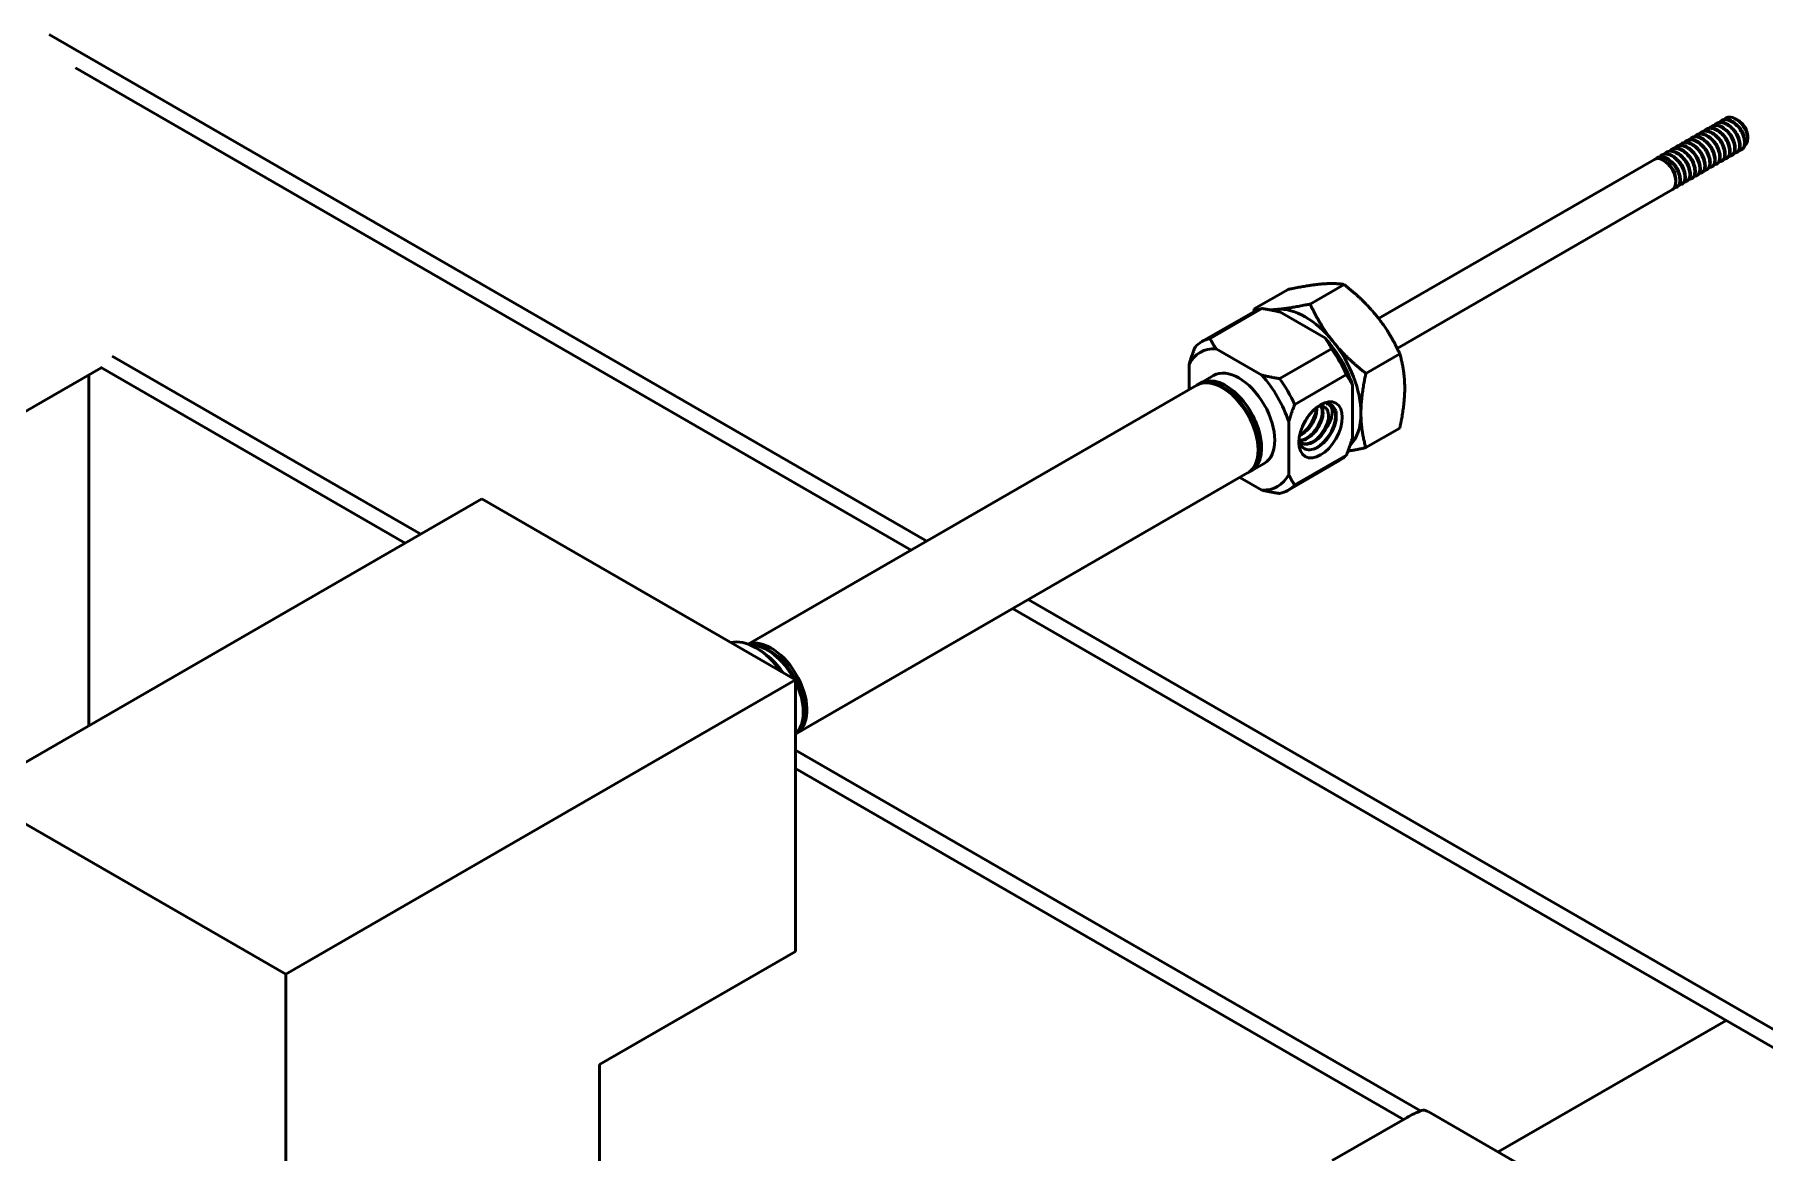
# Model space of a CAD drawing. Header units: millimetres. Extents: x 0 to 420, y 0 to 297.
# Drawn here: x 287.37 to 309.65, y 95.39 to 109.8 of the extents above; entities that cross this region are included whole.
import ezdxf

# ---------------------------------------------------------------- set-up
doc = ezdxf.new("R2010")
doc.units = ezdxf.units.MM
doc.header["$LTSCALE"] = 0.75
doc.layers.add('Visible', color=7, linetype='Continuous', lineweight=50)

msp = doc.modelspace()

# ---------------------------------------------------------------- linework, layer by layer
at = {"layer": 'Visible', "extrusion": (0, 0.816497, 0.57735)}
for p, q in [((287.562, 109.798), (298.864, 103.272)), ((298.662, 103.156), (287.9, 109.369)), ((309.162, 108.725), (309.162, 108.726)), ((308.777, 108.503), (308.785, 108.508)), ((308.841, 108.54), (308.849, 108.545)), ((308.905, 108.577), (308.913, 108.582)), ((308.969, 108.614), (308.978, 108.619)), ((309.034, 108.651), (309.042, 108.656)), ((309.098, 108.688), (309.106, 108.693)), ((309.313, 108.692), (309.28, 108.711)), ((309.324, 108.687), (309.317, 108.69)), ((308.392, 108.281), (308.4, 108.286)), ((308.456, 108.318), (308.464, 108.323)), ((308.52, 108.355), (308.528, 108.36)), ((308.585, 108.392), (308.593, 108.397)), ((308.649, 108.429), (308.657, 108.434)), ((308.713, 108.466), (308.721, 108.471)), ((309.292, 108.277), (309.301, 108.282)), ((309.357, 108.314), (309.365, 108.319)), ((309.436, 108.492), (309.436, 108.454)), ((304.683, 106.139), (308.235, 108.19)), ((308.264, 108.207), (308.272, 108.212)), ((308.328, 108.244), (308.336, 108.249)), ((308.372, 108.166), (308.349, 108.179)), ((308.908, 108.055), (308.916, 108.06)), ((308.972, 108.092), (308.98, 108.097)), ((309.036, 108.129), (309.044, 108.134)), ((309.1, 108.166), (309.108, 108.171)), ((309.164, 108.203), (309.172, 108.208)), ((309.228, 108.24), (309.236, 108.245)), ((308.509, 107.94), (308.509, 107.901)), ((308.523, 107.833), (308.531, 107.837)), ((308.587, 107.87), (308.595, 107.874)), ((308.651, 107.907), (308.659, 107.911)), ((308.715, 107.944), (308.723, 107.948)), ((308.779, 107.981), (308.787, 107.985)), ((308.843, 108.018), (308.851, 108.022)), ((304.922, 105.754), (308.467, 107.8)), ((303.082, 106.262), (303.518, 106.514)), ((303.801, 106.326), (304.237, 106.578)), ((302.512, 105.883), (303.179, 106.268)), ((303.074, 106.227), (302.407, 105.842)), ((303.41, 106.223), (303.998, 105.884)), ((288.373, 105.656), (292.348, 103.362)), ((303.177, 105.41), (302.589, 105.749)), ((304.076, 105.75), (303.409, 105.365)), ((304.519, 105.432), (304.955, 105.684)), ((285.555, 103.96), (288.231, 105.505)), ((288.072, 100.893), (288.072, 105.413)), ((292.146, 103.245), (288.221, 105.511)), ((302.242, 105.548), (302.242, 105.223)), ((302.557, 105.404), (302.387, 105.307)), ((303.602, 105.03), (304.269, 105.416)), ((302.341, 105.28), (296.563, 101.944)), ((302.506, 105.308), (302.478, 105.31)), ((304.346, 105.282), (304.346, 104.603)), ((303.525, 104.129), (303.525, 104.808)), ((304.519, 104.475), (304.955, 104.726)), ((303.21, 104.273), (303.041, 104.175)), ((303.101, 104.277), (303.089, 104.252)), ((304.181, 104.31), (303.514, 103.925)), ((304.269, 104.38), (303.602, 103.995)), ((302.994, 104.149), (297.184, 100.794)), ((302.895, 104.091), (303.177, 103.928)), ((286.567, 100.024), (293.133, 103.815)), ((293.133, 103.815), (297.173, 101.482)), ((300.171, 102.518), (309.866, 96.921)), ((309.866, 96.687), (299.969, 102.402)), ((296.7, 101.875), (296.663, 101.896)), ((296.835, 101.853), (296.811, 101.866)), ((290.607, 97.691), (297.173, 101.482)), ((297.173, 101.482), (297.173, 97.983)), ((297.273, 101.093), (297.273, 101.066)), ((297.173, 100.576), (305.222, 95.929)), ((305.005, 95.82), (297.173, 100.342)), ((286.567, 100.024), (290.607, 97.691)), ((294.648, 96.525), (297.173, 97.983)), ((290.607, 77.279), (290.607, 97.691)), ((309.158, 97.096), (306.221, 95.401)), ((294.648, 79.611), (294.648, 96.525)), ((305.049, 95.845), (304.086, 95.29)), ((308.636, 94.007), (305.319, 95.922))]:
    msp.add_line(p, q, dxfattribs=at)
at = {"layer": 'Visible'}
for centre in [(308.934, 108.31), (308.998, 108.347), (309.062, 108.384), (309.126, 108.421), (308.549, 108.088), (308.613, 108.125), (308.677, 108.162), (308.742, 108.199), (308.806, 108.236), (308.87, 108.273), (308.293, 107.94), (308.357, 107.977), (308.421, 108.014), (308.485, 108.051)]:
    msp.add_arc(centre, 0.271, 13.5575, 47.0583, dxfattribs=at)
at = {"layer": 'Visible', "extrusion": (2e-16, 0, -1)}
msp.add_arc((-303.343, 105.076), 0.473, 205.9261, 216.5703, dxfattribs=at)
at = {"layer": 'Visible', "extrusion": (0, 0, -1)}
msp.add_arc((-303.316, 105.091), 0.581, 198.1294, 222.3996, dxfattribs=at)
at = {"layer": 'Visible', "extrusion": (3e-16, -2e-16, -1)}
msp.add_arc((-303.394, 105.046), 0.584, 198.1783, 222.3456, dxfattribs=at)
at = {"layer": 'Visible', "extrusion": (1e-16, 0, -1)}
msp.add_arc((-303.473, 105), 0.585, 198.2164, 222.3109, dxfattribs=at)
at = {"layer": 'Visible', "extrusion": (2e-16, 2e-16, -1)}
msp.add_ellipse((309.317, 108.553), major_axis=(-0.084, 0.145), ratio=0.57735, start_param=0.771128, end_param=0.948344, dxfattribs=at)
at = {"layer": 'Visible', "extrusion": (4e-16, 3e-16, -1)}
msp.add_ellipse((309.324, 108.557), major_axis=(-0.079, 0.137), ratio=0.57735, start_param=0.785398, end_param=2.356194, dxfattribs=at)
at = {"layer": 'Visible', "extrusion": (2e-16, -1e-16, -1)}
msp.add_ellipse((308.349, 107.994), major_axis=(-0.113, 0.196), ratio=0.57735, start_param=0, end_param=2.660887, dxfattribs=at)
at = {"layer": 'Visible'}
for centre, major_axis, start_param, end_param in [((303.627, 105.268), (-0.553, 0.958), -0.17544, 0), ((302.883, 104.839), (-0.499, 0.864), -0.355698, 0.355698), ((303.627, 105.268), (-0.553, 0.958), 4.536949, 4.887829), ((302.668, 104.714), (-0.327, 0.566), 3.141593, 6.283185), ((302.714, 104.741), (-0.327, 0.566), 3.070823, 6.353955), ((302.883, 104.839), (-0.327, 0.566), 3.141593, 6.283185), ((302.883, 104.839), (-0.499, 0.864), 4.35669, 5.068087), ((302.691, 104.728), (-0.318, 0.551), 3.50296, 5.921818), ((303.899, 104.726), (0.172, 0.299), -0.469311, 0.316087), ((303.627, 105.268), (-0.553, 0.958), 3.141593, 3.317033), ((302.883, 104.839), (-0.499, 0.864), 2.785894, 3.497291), ((296.663, 101.247), (-0.397, 0.688), -1.402227, -0.16857), ((296.858, 101.36), (-0.327, 0.566), 3.108423, 6.178461), ((296.811, 101.333), (-0.327, 0.566), 4.662263, 5.978037), ((296.835, 101.346), (-0.318, 0.551), 3.469248, 5.95553), ((296.7, 101.269), (-0.371, 0.643), -1.424307, -0.785398), ((296.835, 101.346), (-0.31, 0.537), 4.63914, 5.497787), ((296.835, 101.346), (-0.31, 0.537), 3.926991, 4.616025), ((296.811, 101.333), (-0.327, 0.566), 3.256099, 4.597883), ((306.977, 92.505), (-1.929, 3.34), -0.093428, 0), ((305.319, 95.773), (-0.091, 0.157), -0.785398, -0.093428)]:
    msp.add_ellipse(centre, major_axis=major_axis, ratio=0.57735, start_param=start_param, end_param=end_param, dxfattribs=at)
at = {"layer": 'Visible', "extrusion": (3e-16, 1e-16, -1)}
for centre, major_axis, start_param, end_param in [((303.737, 105.331), (-0.508, 0.88), 0.261799, 1.308997), ((303.737, 105.331), (-0.508, 0.88), 0.149, 0.261799), ((303.847, 104.756), (0.136, 0.235), 0.621352, 1.40675)]:
    msp.add_ellipse(centre, major_axis=major_axis, ratio=0.57735, start_param=start_param, end_param=end_param, dxfattribs=at)
at = {"layer": 'Visible', "extrusion": (2e-16, 1e-16, -1)}
for centre, major_axis, start_param, end_param in [((302.96, 104.883), (-0.553, 0.958), -0.17544, 0.17544), ((303.737, 105.331), (-0.508, 0.88), 1.308997, 2.356194), ((303.737, 105.331), (-0.508, 0.88), 2.356194, 2.992593), ((302.96, 104.883), (-0.553, 0.958), 2.966152, 3.317033)]:
    msp.add_ellipse(centre, major_axis=major_axis, ratio=0.57735, start_param=start_param, end_param=end_param, dxfattribs=at)
at = {"layer": 'Visible', "extrusion": (4e-16, 2e-16, -1)}
for centre, major_axis, start_param, end_param in [((303.704, 105.313), (-0.499, 0.864), 1.215098, 1.926495), ((302.96, 104.883), (-0.553, 0.958), 1.395356, 1.746237)]:
    msp.add_ellipse(centre, major_axis=major_axis, ratio=0.57735, start_param=start_param, end_param=end_param, dxfattribs=at)
at = {"layer": 'Visible', "extrusion": (3e-16, 3e-16, -1)}
msp.add_ellipse((303.935, 104.705), major_axis=(0.198, 0.343), ratio=0.57735, start_param=1.570796326793679, end_param=7.853981633973265, dxfattribs=at)
at = {"layer": 'Visible'}
for points in [[(309.137, 108.704), (309.144, 108.713), (309.153, 108.721), (309.163, 108.726)], [(309.336, 108.677), (309.328, 108.683), (309.321, 108.688), (309.313, 108.692)]]:
    msp.add_open_spline(points, degree=3, dxfattribs=at)
for points, knots in [([(309.163, 108.726), (309.174, 108.731), (309.186, 108.734), (309.211, 108.735), (309.225, 108.733), (309.257, 108.724), (309.278, 108.714), (309.311, 108.691), (309.321, 108.683), (309.35, 108.655), (309.368, 108.634), (309.39, 108.599), (309.397, 108.587), (309.412, 108.559), (309.423, 108.533), (309.435, 108.479), (309.437, 108.458), (309.433, 108.419), (309.428, 108.403), (309.414, 108.384), (309.409, 108.378), (309.403, 108.374), (309.401, 108.373), (309.4, 108.372)], [0.000001, 0.000001, 0.000001, 0.000001, 0.0409902, 0.0409902, 0.0815977, 0.0815977, 0.1352316, 0.1352316, 0.1588968, 0.1588968, 0.2068636, 0.2068636, 0.2302698, 0.2302698, 0.2625183, 0.2625183, 0.2858578, 0.2858578, 0.310461, 0.310461, 0.3223569, 0.3223569, 0.3244259, 0.3244259, 0.3244259, 0.3244259]), ([(308.752, 108.482), (308.761, 108.493), (308.773, 108.502), (308.803, 108.515), (308.823, 108.518), (308.865, 108.512), (308.886, 108.504), (308.93, 108.479), (308.953, 108.461), (308.993, 108.42), (309.011, 108.396), (309.042, 108.346), (309.053, 108.321), (309.07, 108.268), (309.075, 108.243), (309.076, 108.197), (309.072, 108.177), (309.057, 108.145), (309.046, 108.134), (309.023, 108.123), (309.014, 108.121), (309.004, 108.12)], [8.4257643, 8.4257643, 8.4257643, 8.4257643, 8.4732518, 8.4732518, 8.5357495, 8.5357495, 8.5960823, 8.5960823, 8.6592684, 8.6592684, 8.7210944, 8.7210944, 8.7819004, 8.7819004, 8.8454184, 8.8454184, 8.90653, 8.90653, 8.9689826, 8.9689826, 9.0065512, 9.0065512, 9.0065512, 9.0065512]), ([(309.108, 108.171), (309.109, 108.171), (309.11, 108.172), (309.123, 108.18), (309.133, 108.193), (309.146, 108.228), (309.149, 108.248), (309.145, 108.295), (309.14, 108.321), (309.121, 108.373), (309.108, 108.399), (309.076, 108.448), (309.057, 108.471), (309.016, 108.511), (308.993, 108.527), (308.949, 108.55), (308.928, 108.556), (308.886, 108.559), (308.867, 108.555), (308.85, 108.545), (308.85, 108.545), (308.849, 108.545)], [4.3837024, 4.3837024, 4.3837024, 4.3837024, 4.3872188, 4.3872188, 4.4488293, 4.4488293, 4.5103866, 4.5103866, 4.5737052, 4.5737052, 4.634251, 4.634251, 4.6964983, 4.6964983, 4.7597946, 4.7597946, 4.8205353, 4.8205353, 4.8836392, 4.8836392, 4.8851814, 4.8851814, 4.8851814, 4.8851814]), ([(308.88, 108.556), (308.886, 108.563), (308.892, 108.569), (308.915, 108.584), (308.934, 108.59), (308.974, 108.59), (308.996, 108.585), (309.04, 108.565), (309.062, 108.55), (309.105, 108.513), (309.125, 108.49), (309.158, 108.442), (309.172, 108.417), (309.193, 108.365), (309.199, 108.338), (309.205, 108.29), (309.204, 108.268), (309.193, 108.232), (309.184, 108.218), (309.161, 108.199), (309.147, 108.195), (309.132, 108.194)], [10.4297063, 10.4297063, 10.4297063, 10.4297063, 10.4580764, 10.4580764, 10.5214642, 10.5214642, 10.5824623, 10.5824623, 10.6457128, 10.6457128, 10.7082567, 10.7082567, 10.7686755, 10.7686755, 10.8319591, 10.8319591, 10.8938277, 10.8938277, 10.9547968, 10.9547968, 11.011388, 11.011388, 11.011388, 11.011388]), ([(309.172, 108.208), (309.175, 108.209), (309.177, 108.211), (309.192, 108.222), (309.201, 108.236), (309.212, 108.272), (309.213, 108.294), (309.208, 108.342), (309.201, 108.369), (309.18, 108.421), (309.166, 108.446), (309.133, 108.494), (309.113, 108.517), (309.071, 108.555), (309.048, 108.57), (309.004, 108.59), (308.983, 108.595), (308.944, 108.595), (308.928, 108.59), (308.913, 108.582)], [3.3820469, 3.3820469, 3.3820469, 3.3820469, 3.3940909, 3.3940909, 3.4550341, 3.4550341, 3.5168302, 3.5168302, 3.5800593, 3.5800593, 3.6404248, 3.6404248, 3.7028965, 3.7028965, 3.7661574, 3.7661574, 3.8270885, 3.8270885, 3.8827636, 3.8827636, 3.8827636, 3.8827636]), ([(308.944, 108.593), (308.948, 108.598), (308.952, 108.602), (308.972, 108.618), (308.99, 108.625), (309.03, 108.628), (309.051, 108.625), (309.095, 108.608), (309.117, 108.594), (309.16, 108.559), (309.18, 108.537), (309.216, 108.49), (309.23, 108.465), (309.253, 108.413), (309.261, 108.386), (309.269, 108.337), (309.269, 108.314), (309.26, 108.276), (309.252, 108.261), (309.229, 108.238), (309.215, 108.232), (309.197, 108.231), (309.197, 108.231), (309.196, 108.231)], [11.4321384, 11.4321384, 11.4321384, 11.4321384, 11.4515712, 11.4515712, 11.5153465, 11.5153465, 11.5766983, 11.5766983, 11.6389404, 11.6389404, 11.7019042, 11.7019042, 11.7625614, 11.7625614, 11.825929, 11.825929, 11.8882376, 11.8882376, 11.9489346, 11.9489346, 12.0129721, 12.0129721, 12.0145324, 12.0145324, 12.0145324, 12.0145324]), ([(309.236, 108.245), (309.241, 108.247), (309.245, 108.25), (309.26, 108.265), (309.268, 108.28), (309.277, 108.318), (309.277, 108.341), (309.269, 108.39), (309.261, 108.417), (309.238, 108.469), (309.224, 108.494), (309.189, 108.541), (309.168, 108.563), (309.125, 108.598), (309.103, 108.612), (309.059, 108.629), (309.038, 108.633), (309.004, 108.63), (308.99, 108.626), (308.978, 108.619)], [2.3799426, 2.3799426, 2.3799426, 2.3799426, 2.4009377, 2.4009377, 2.4615855, 2.4615855, 2.5238116, 2.5238116, 2.587115, 2.587115, 2.6476956, 2.6476956, 2.7105777, 2.7105777, 2.7728102, 2.7728102, 2.8340849, 2.8340849, 2.881223, 2.881223, 2.881223, 2.881223]), ([(309.009, 108.63), (309.011, 108.633), (309.013, 108.635), (309.029, 108.651), (309.046, 108.66), (309.085, 108.666), (309.106, 108.664), (309.149, 108.649), (309.171, 108.637), (309.215, 108.605), (309.236, 108.584), (309.273, 108.538), (309.288, 108.513), (309.313, 108.461), (309.322, 108.434), (309.332, 108.383), (309.333, 108.36), (309.327, 108.32), (309.32, 108.304), (309.299, 108.279), (309.285, 108.271), (309.266, 108.269), (309.263, 108.268), (309.26, 108.268)], [12.4358569, 12.4358569, 12.4358569, 12.4358569, 12.4468062, 12.4468062, 12.5101596, 12.5101596, 12.571855, 12.571855, 12.6332869, 12.6332869, 12.696645, 12.696645, 12.7576177, 12.7576177, 12.8211553, 12.8211553, 12.8836589, 12.8836589, 12.9441073, 12.9441073, 13.0074226, 13.0074226, 13.0178607, 13.0178607, 13.0178607, 13.0178607]), ([(309.073, 108.667), (309.073, 108.668), (309.074, 108.668), (309.087, 108.684), (309.103, 108.694), (309.141, 108.703), (309.161, 108.702), (309.204, 108.69), (309.226, 108.68), (309.27, 108.649), (309.292, 108.63), (309.33, 108.585), (309.346, 108.56), (309.373, 108.509), (309.383, 108.482), (309.395, 108.431), (309.397, 108.407), (309.393, 108.365), (309.387, 108.347), (309.368, 108.32), (309.355, 108.311), (309.335, 108.306), (309.33, 108.306), (309.324, 108.305)], [13.4386955, 13.4386955, 13.4386955, 13.4386955, 13.4410633, 13.4410633, 13.5043804, 13.5043804, 13.5663833, 13.5663833, 13.6272571, 13.6272571, 13.6909607, 13.6909607, 13.7522481, 13.7522481, 13.8146994, 13.8146994, 13.8775864, 13.8775864, 13.9381829, 13.9381829, 14.0015447, 14.0015447, 14.0208583, 14.0208583, 14.0208583, 14.0208583]), ([(309.365, 108.319), (309.373, 108.323), (309.38, 108.33), (309.395, 108.352), (309.401, 108.369), (309.405, 108.411), (309.403, 108.435), (309.391, 108.486), (309.381, 108.513), (309.355, 108.564), (309.338, 108.589), (309.3, 108.634), (309.278, 108.654), (309.235, 108.684), (309.213, 108.695), (309.17, 108.707), (309.149, 108.707), (309.122, 108.701), (309.113, 108.697), (309.106, 108.693)], [0.3759397, 0.3759397, 0.3759397, 0.3759397, 0.4140448, 0.4140448, 0.4745489, 0.4745489, 0.5373346, 0.5373346, 0.5997587, 0.5997587, 0.6609501, 0.6609501, 0.7245527, 0.7245527, 0.7853728, 0.7853728, 0.8472789, 0.8472789, 0.8768792, 0.8768792, 0.8768792, 0.8768792]), ([(308.367, 108.26), (308.374, 108.268), (308.382, 108.275), (308.408, 108.29), (308.426, 108.295), (308.468, 108.293), (308.49, 108.286), (308.534, 108.264), (308.556, 108.249), (308.597, 108.21), (308.617, 108.187), (308.65, 108.138), (308.663, 108.111), (308.682, 108.059), (308.688, 108.034), (308.692, 107.987), (308.689, 107.965), (308.677, 107.93), (308.667, 107.917), (308.644, 107.902), (308.632, 107.898), (308.619, 107.898)], [2.4179424, 2.4179424, 2.4179424, 2.4179424, 2.453532, 2.453532, 2.5157469, 2.5157469, 2.5789946, 2.5789946, 2.6395569, 2.6395569, 2.7024239, 2.7024239, 2.7644823, 2.7644823, 2.8257367, 2.8257367, 2.8894122, 2.8894122, 2.9500459, 2.9500459, 2.9991244, 2.9991244, 2.9991244, 2.9991244]), ([(308.659, 107.911), (308.66, 107.912), (308.661, 107.913), (308.675, 107.922), (308.685, 107.935), (308.697, 107.97), (308.7, 107.991), (308.696, 108.039), (308.69, 108.064), (308.671, 108.116), (308.658, 108.143), (308.625, 108.192), (308.605, 108.215), (308.564, 108.253), (308.542, 108.269), (308.498, 108.291), (308.476, 108.297), (308.435, 108.299), (308.416, 108.295), (308.4, 108.286)], [11.4084899, 11.4084899, 11.4084899, 11.4084899, 11.4137142, 11.4137142, 11.474486, 11.474486, 11.5382976, 11.5382976, 11.5996831, 11.5996831, 11.661889, 11.661889, 11.7248901, 11.7248901, 11.7855817, 11.7855817, 11.8489681, 11.8489681, 11.9102951, 11.9102951, 11.9102951, 11.9102951]), ([(308.431, 108.297), (308.437, 108.303), (308.443, 108.309), (308.464, 108.324), (308.482, 108.33), (308.523, 108.331), (308.545, 108.326), (308.589, 108.307), (308.611, 108.293), (308.653, 108.257), (308.673, 108.235), (308.707, 108.186), (308.722, 108.159), (308.743, 108.107), (308.75, 108.082), (308.756, 108.033), (308.755, 108.011), (308.744, 107.974), (308.736, 107.959), (308.712, 107.94), (308.699, 107.935), (308.683, 107.935)], [3.4189766, 3.4189766, 3.4189766, 3.4189766, 3.4460072, 3.4460072, 3.507771, 3.507771, 3.5709227, 3.5709227, 3.6312181, 3.6312181, 3.6936547, 3.6936547, 3.7566926, 3.7566926, 3.8175816, 3.8175816, 3.8808573, 3.8808573, 3.9419419, 3.9419419, 3.9994282, 3.9994282, 3.9994282, 3.9994282]), ([(308.495, 108.334), (308.499, 108.338), (308.503, 108.342), (308.522, 108.358), (308.539, 108.365), (308.579, 108.369), (308.6, 108.366), (308.644, 108.349), (308.666, 108.336), (308.708, 108.302), (308.729, 108.281), (308.765, 108.233), (308.78, 108.207), (308.803, 108.155), (308.811, 108.129), (308.82, 108.08), (308.82, 108.057), (308.812, 108.018), (308.804, 108.002), (308.781, 107.98), (308.767, 107.974), (308.75, 107.972), (308.748, 107.972), (308.747, 107.972)], [4.41937, 4.41937, 4.41937, 4.41937, 4.4383354, 4.4383354, 4.4998357, 4.4998357, 4.5630576, 4.5630576, 4.6234893, 4.6234893, 4.685677, 4.685677, 4.7488784, 4.7488784, 4.8095567, 4.8095567, 4.8725974, 4.8725974, 4.9345605, 4.9345605, 4.9959748, 4.9959748, 5.0006449, 5.0006449, 5.0006449, 5.0006449]), ([(308.56, 108.371), (308.562, 108.373), (308.564, 108.376), (308.579, 108.391), (308.596, 108.4), (308.634, 108.407), (308.655, 108.405), (308.699, 108.391), (308.721, 108.379), (308.764, 108.347), (308.785, 108.327), (308.822, 108.281), (308.838, 108.255), (308.863, 108.203), (308.872, 108.178), (308.883, 108.128), (308.884, 108.104), (308.879, 108.063), (308.872, 108.045), (308.851, 108.02), (308.837, 108.013), (308.818, 108.01), (308.815, 108.009), (308.811, 108.009)], [5.4212386, 5.4212386, 5.4212386, 5.4212386, 5.4315024, 5.4315024, 5.4926933, 5.4926933, 5.5562966, 5.5562966, 5.6170744, 5.6170744, 5.6789797, 5.6789797, 5.742197, 5.742197, 5.8025713, 5.8025713, 5.8651461, 5.8651461, 5.927999, 5.927999, 5.9890096, 5.9890096, 6.0022616, 6.0022616, 6.0022616, 6.0022616]), ([(308.916, 108.06), (308.924, 108.064), (308.931, 108.071), (308.947, 108.094), (308.953, 108.112), (308.956, 108.155), (308.954, 108.18), (308.941, 108.23), (308.931, 108.256), (308.904, 108.308), (308.887, 108.333), (308.848, 108.377), (308.827, 108.396), (308.784, 108.426), (308.762, 108.436), (308.719, 108.448), (308.698, 108.448), (308.671, 108.441), (308.664, 108.438), (308.657, 108.434)], [7.3947598, 7.3947598, 7.3947598, 7.3947598, 7.4339074, 7.4339074, 7.4972906, 7.4972906, 7.5597153, 7.5597153, 7.6202866, 7.6202866, 7.6836871, 7.6836871, 7.7454249, 7.7454249, 7.8069093, 7.8069093, 7.8703104, 7.8703104, 7.8967935, 7.8967935, 7.8967935, 7.8967935]), ([(308.98, 108.097), (308.99, 108.103), (308.999, 108.112), (309.014, 108.138), (309.018, 108.157), (309.02, 108.201), (309.016, 108.226), (309.001, 108.277), (308.991, 108.304), (308.962, 108.354), (308.945, 108.378), (308.905, 108.421), (308.883, 108.44), (308.839, 108.467), (308.818, 108.477), (308.775, 108.485), (308.755, 108.484), (308.731, 108.476), (308.726, 108.474), (308.721, 108.471)], [6.3903465, 6.3903465, 6.3903465, 6.3903465, 6.4386665, 6.4386665, 6.4996398, 6.4996398, 6.5629966, 6.5629966, 6.6245376, 6.6245376, 6.6862355, 6.6862355, 6.7496284, 6.7496284, 6.8102072, 6.8102072, 6.8725932, 6.8725932, 6.8922245, 6.8922245, 6.8922245, 6.8922245]), ([(308.25, 108.197), (308.258, 108.204), (308.267, 108.209), (308.295, 108.22), (308.315, 108.221), (308.358, 108.214), (308.38, 108.204), (308.424, 108.177), (308.446, 108.16), (308.485, 108.117), (308.504, 108.093), (308.533, 108.041), (308.544, 108.015), (308.559, 107.964), (308.562, 107.94), (308.562, 107.895), (308.557, 107.875), (308.54, 107.845), (308.529, 107.835), (308.507, 107.826), (308.499, 107.824), (308.491, 107.824)], [0.4320088, 0.4320088, 0.4320088, 0.4320088, 0.4675706, 0.4675706, 0.5303848, 0.5303848, 0.5926749, 0.5926749, 0.653888, 0.653888, 0.7175159, 0.7175159, 0.778266, 0.778266, 0.8401933, 0.8401933, 0.9034092, 0.9034092, 0.9637895, 0.9637895, 0.9960701, 0.9960701, 0.9960701, 0.9960701]), ([(308.303, 108.223), (308.312, 108.233), (308.322, 108.241), (308.351, 108.255), (308.37, 108.258), (308.413, 108.254), (308.435, 108.246), (308.48, 108.221), (308.501, 108.204), (308.542, 108.164), (308.561, 108.14), (308.592, 108.089), (308.604, 108.063), (308.621, 108.012), (308.625, 107.987), (308.627, 107.941), (308.624, 107.92), (308.609, 107.888), (308.598, 107.876), (308.576, 107.864), (308.566, 107.861), (308.555, 107.861)], [1.4162149, 1.4162149, 1.4162149, 1.4162149, 1.4598813, 1.4598813, 1.5223013, 1.5223013, 1.5856533, 1.5856533, 1.6465402, 1.6465402, 1.70981, 1.70981, 1.7710937, 1.7710937, 1.8327013, 1.8327013, 1.8959428, 1.8959428, 1.9563525, 1.9563525, 1.9972832, 1.9972832, 1.9972832, 1.9972832]), ([(308.509, 107.94), (308.509, 107.954), (308.507, 107.968), (308.497, 108.011), (308.487, 108.034), (308.468, 108.07), (308.454, 108.091), (308.423, 108.127), (308.407, 108.142), (308.384, 108.158), (308.378, 108.162), (308.372, 108.166)], [-0.32497326, -0.32497326, -0.32497326, -0.32497326, -0.31951642, -0.31951642, -0.30987091, -0.30987091, -0.2952464, -0.2952464, -0.28160558, -0.28160558, -0.27678517, -0.27678517, -0.27678517, -0.27678517]), ([(303.658, 104.584), (303.658, 104.576), (303.66, 104.569), (303.667, 104.533), (303.679, 104.508), (303.714, 104.467), (303.737, 104.455), (303.784, 104.444), (303.811, 104.446), (303.875, 104.464), (303.906, 104.482), (303.964, 104.524), (303.994, 104.552), (304.05, 104.622), (304.073, 104.661), (304.109, 104.734), (304.123, 104.774), (304.136, 104.837), (304.138, 104.862), (304.138, 104.908), (304.136, 104.929), (304.131, 104.947)], [0.867047, 0.867047, 0.867047, 0.867047, 0.908032, 0.908032, 1.08563, 1.08563, 1.293485, 1.293485, 1.521748, 1.521748, 1.789051, 1.789051, 2.091572, 2.091572, 2.437588, 2.437588, 2.824715, 2.824715, 3.084427, 3.084427, 3.339407, 3.339407, 3.339407, 3.339407]), ([(303.936, 105.009), (303.942, 105.001), (303.946, 104.991), (303.957, 104.959), (303.959, 104.933), (303.953, 104.876), (303.945, 104.845), (303.921, 104.782), (303.904, 104.751), (303.864, 104.692), (303.841, 104.666), (303.79, 104.62), (303.763, 104.602), (303.71, 104.578), (303.684, 104.571), (303.66, 104.571), (303.659, 104.571), (303.659, 104.571)], [-3.6597304, -3.6597304, -3.6597304, -3.6597304, -3.6224377, -3.6224377, -3.5483472, -3.5483472, -3.4757603, -3.4757603, -3.4015755, -3.4015755, -3.3289703, -3.3289703, -3.2546917, -3.2546917, -3.1820654, -3.1820654, -3.1818223, -3.1818223, -3.1818223, -3.1818223]), ([(303.66, 104.566), (303.671, 104.565), (303.681, 104.566), (303.717, 104.571), (303.744, 104.581), (303.797, 104.612), (303.823, 104.633), (303.871, 104.683), (303.892, 104.711), (303.929, 104.772), (303.943, 104.804), (303.962, 104.866), (303.967, 104.896), (303.967, 104.95), (303.962, 104.973), (303.949, 104.998), (303.946, 105.004), (303.941, 105.009)], [-1.4683008, -1.4683008, -1.4683008, -1.4683008, -1.4364056, -1.4364056, -1.3635232, -1.3635232, -1.2879501, -1.2879501, -1.2150333, -1.2150333, -1.1393996, -1.1393996, -1.0664455, -1.0664455, -0.9907507, -0.9907507, -0.9653961, -0.9653961, -0.9653961, -0.9653961]), ([(303.876, 104.987), (303.877, 104.977), (303.877, 104.966), (303.874, 104.925), (303.866, 104.894), (303.842, 104.831), (303.826, 104.8), (303.786, 104.741), (303.762, 104.714), (303.714, 104.67), (303.691, 104.654), (303.667, 104.641)], [-2.4006435, -2.4006435, -2.4006435, -2.4006435, -2.3709761, -2.3709761, -2.29572, -2.29572, -2.2232641, -2.2232641, -2.1479411, -2.1479411, -2.082133, -2.082133, -2.082133, -2.082133]), ([(304.07, 105.026), (304.087, 105.015), (304.101, 105), (304.123, 104.955), (304.129, 104.924), (304.129, 104.854), (304.123, 104.816), (304.099, 104.737), (304.081, 104.696), (304.035, 104.618), (304.008, 104.583), (303.947, 104.519), (303.914, 104.492), (303.87, 104.467), (303.86, 104.461), (303.849, 104.457)], [0.0794845, 0.0794845, 0.0794845, 0.0794845, 0.1584337, 0.1584337, 0.255006, 0.255006, 0.3479872, 0.3479872, 0.4444913, 0.4444913, 0.5374282, 0.5374282, 0.6338638, 0.6338638, 0.6626744, 0.6626744, 0.6626744, 0.6626744]), ([(304.036, 104.902), (304.035, 104.918), (304.032, 104.933), (304.022, 104.96), (304.015, 104.971), (303.992, 104.997), (303.973, 105.006), (303.935, 105.011), (303.915, 105.008), (303.893, 105)], [0.000001, 0.000001, 0.000001, 0.000001, 0.0463719, 0.0463719, 0.0933786, 0.0933786, 0.1771009, 0.1771009, 0.2578661, 0.2578661, 0.2578661, 0.2578661]), ([(304.036, 104.902), (304.038, 104.881), (304.037, 104.859), (304.029, 104.811), (304.021, 104.786), (303.997, 104.729), (303.98, 104.697), (303.939, 104.64), (303.915, 104.614), (303.865, 104.57), (303.838, 104.553), (303.784, 104.53), (303.759, 104.524), (303.716, 104.526), (303.7, 104.53), (303.685, 104.537)], [-4.7640043, -4.7640043, -4.7640043, -4.7640043, -4.7057571, -4.7057571, -4.6462415, -4.6462415, -4.5728244, -4.5728244, -4.5002787, -4.5002787, -4.4267646, -4.4267646, -4.3542227, -4.3542227, -4.2992342, -4.2992342, -4.2992342, -4.2992342])]:
    msp.add_open_spline(points, degree=3, knots=knots, dxfattribs=at)
at = {"layer": 'Visible', "extrusion": (-1.7655e-12, -1.2603e-12, -1)}
msp.add_open_spline([(309.044, 108.134), (309.056, 108.141), (309.066, 108.152), (309.08, 108.182), (309.084, 108.202), (309.083, 108.248), (309.078, 108.273), (309.061, 108.325), (309.05, 108.351), (309.019, 108.401), (309.001, 108.425), (308.96, 108.466), (308.938, 108.483), (308.894, 108.509), (308.873, 108.516), (308.831, 108.522), (308.811, 108.52), (308.791, 108.511), (308.788, 108.51), (308.785, 108.508)], degree=3, knots=[5.3871592, 5.3871592, 5.3871592, 5.3871592, 5.4435801, 5.4435801, 5.5048466, 5.5048466, 5.5685262, 5.5685262, 5.6294694, 5.6294694, 5.691452, 5.691452, 5.7547905, 5.7547905, 5.8152702, 5.8152702, 5.8779258, 5.8779258, 5.8887659, 5.8887659, 5.8887659, 5.8887659], dxfattribs=at)
at = {"layer": 'Visible', "extrusion": (9.229e-13, 4.763e-13, -1)}
msp.add_open_spline([(308.816, 108.519), (308.824, 108.528), (308.833, 108.535), (308.859, 108.55), (308.878, 108.554), (308.92, 108.551), (308.941, 108.545), (308.985, 108.522), (309.008, 108.506), (309.049, 108.466), (309.068, 108.443), (309.1, 108.394), (309.113, 108.369), (309.132, 108.316), (309.137, 108.29), (309.141, 108.243), (309.138, 108.223), (309.125, 108.189), (309.115, 108.176), (309.092, 108.161), (309.081, 108.158), (309.068, 108.157)], degree=3, knots=[9.4268926, 9.4268926, 9.4268926, 9.4268926, 9.4651193, 9.4651193, 9.5280609, 9.5280609, 9.5886946, 9.5886946, 9.6519911, 9.6519911, 9.7142823, 9.7142823, 9.7748816, 9.7748816, 9.8382515, 9.8382515, 9.8998519, 9.8998519, 9.9615272, 9.9615272, 10.0089323, 10.0089323, 10.0089323, 10.0089323], dxfattribs=at)
at = {"layer": 'Visible', "extrusion": (1.092e-12, 9.842e-13, -1)}
msp.add_open_spline([(309.301, 108.282), (309.307, 108.285), (309.312, 108.29), (309.328, 108.308), (309.335, 108.324), (309.341, 108.364), (309.34, 108.387), (309.33, 108.438), (309.321, 108.465), (309.296, 108.517), (309.281, 108.542), (309.244, 108.588), (309.223, 108.609), (309.18, 108.642), (309.158, 108.654), (309.114, 108.668), (309.093, 108.67), (309.062, 108.666), (309.052, 108.662), (309.042, 108.656)], degree=3, knots=[1.377636, 1.377636, 1.377636, 1.377636, 1.4068818, 1.4068818, 1.4672605, 1.4672605, 1.5296726, 1.5296726, 1.5931994, 1.5931994, 1.6540865, 1.6540865, 1.7173547, 1.7173547, 1.7787508, 1.7787508, 1.8403605, 1.8403605, 1.8785436, 1.8785436, 1.8785436, 1.8785436], dxfattribs=at)
at = {"layer": 'Visible', "extrusion": (1.5976e-12, 9.393e-13, -1)}
msp.add_open_spline([(308.723, 107.948), (308.726, 107.95), (308.729, 107.952), (308.744, 107.964), (308.753, 107.979), (308.763, 108.015), (308.764, 108.038), (308.758, 108.086), (308.751, 108.112), (308.73, 108.164), (308.715, 108.191), (308.68, 108.239), (308.661, 108.261), (308.619, 108.297), (308.597, 108.312), (308.553, 108.331), (308.531, 108.336), (308.493, 108.335), (308.478, 108.331), (308.464, 108.323)], degree=3, knots=[10.4059351, 10.4059351, 10.4059351, 10.4059351, 10.4196085, 10.4196085, 10.4808368, 10.4808368, 10.5442499, 10.5442499, 10.6052714, 10.6052714, 10.6684638, 10.6684638, 10.7310354, 10.7310354, 10.7914646, 10.7914646, 10.8547569, 10.8547569, 10.907154, 10.907154, 10.907154, 10.907154], dxfattribs=at)
at = {"layer": 'Visible', "extrusion": (-1.0223e-12, -7.48e-13, -1)}
msp.add_open_spline([(308.787, 107.985), (308.792, 107.988), (308.797, 107.992), (308.812, 108.007), (308.82, 108.023), (308.828, 108.062), (308.828, 108.085), (308.819, 108.134), (308.811, 108.16), (308.788, 108.212), (308.773, 108.238), (308.737, 108.286), (308.716, 108.307), (308.674, 108.341), (308.652, 108.354), (308.608, 108.371), (308.587, 108.374), (308.553, 108.37), (308.54, 108.366), (308.528, 108.36)], degree=3, knots=[9.4025301, 9.4025301, 9.4025301, 9.4025301, 9.4247482, 9.4247482, 9.4868615, 9.4868615, 9.5500412, 9.5500412, 9.6108535, 9.6108535, 9.6741973, 9.6741973, 9.7365219, 9.7365219, 9.797092, 9.797092, 9.8604566, 9.8604566, 9.9045043, 9.9045043, 9.9045043, 9.9045043], dxfattribs=at)
at = {"layer": 'Visible', "extrusion": (1.1295e-12, 6.824e-13, -1)}
msp.add_open_spline([(308.851, 108.022), (308.858, 108.026), (308.864, 108.031), (308.88, 108.05), (308.887, 108.067), (308.892, 108.109), (308.891, 108.132), (308.88, 108.182), (308.871, 108.208), (308.846, 108.26), (308.83, 108.286), (308.793, 108.332), (308.772, 108.351), (308.729, 108.383), (308.707, 108.395), (308.663, 108.409), (308.642, 108.411), (308.612, 108.406), (308.602, 108.402), (308.593, 108.397)], degree=3, knots=[8.3985454, 8.3985454, 8.3985454, 8.3985454, 8.4290421, 8.4290421, 8.4920522, 8.4920522, 8.5547667, 8.5547667, 8.6152784, 8.6152784, 8.6786408, 8.6786408, 8.7406841, 8.7406841, 8.8016061, 8.8016061, 8.8653508, 8.8653508, 8.9003422, 8.9003422, 8.9003422, 8.9003422], dxfattribs=at)
at = {"layer": 'Visible', "extrusion": (-1.0785e-12, -7.191e-13, -1)}
msp.add_open_spline([(308.624, 108.408), (308.624, 108.408), (308.625, 108.409), (308.637, 108.424), (308.653, 108.433), (308.69, 108.443), (308.711, 108.443), (308.754, 108.432), (308.776, 108.421), (308.82, 108.391), (308.84, 108.372), (308.879, 108.328), (308.896, 108.303), (308.923, 108.251), (308.933, 108.225), (308.946, 108.175), (308.948, 108.151), (308.945, 108.108), (308.939, 108.089), (308.92, 108.062), (308.907, 108.053), (308.887, 108.047), (308.881, 108.046), (308.875, 108.046)], degree=3, knots=[6.4224621, 6.4224621, 6.4224621, 6.4224621, 6.4245655, 6.4245655, 6.4854422, 6.4854422, 6.5487004, 6.5487004, 6.6100354, 6.6100354, 6.6716337, 6.6716337, 6.7348872, 6.7348872, 6.7953166, 6.7953166, 6.8576001, 6.8576001, 6.9208366, 6.9208366, 6.9816011, 6.9816011, 7.0037835, 7.0037835, 7.0037835, 7.0037835], dxfattribs=at)
at = {"layer": 'Visible', "extrusion": (-1.0794e-12, -5.751e-13, -1)}
msp.add_open_spline([(308.688, 108.445), (308.699, 108.458), (308.713, 108.468), (308.747, 108.48), (308.767, 108.481), (308.81, 108.472), (308.831, 108.463), (308.875, 108.435), (308.897, 108.417), (308.937, 108.373), (308.954, 108.35), (308.983, 108.299), (308.994, 108.273), (309.008, 108.221), (309.012, 108.196), (309.01, 108.152), (309.006, 108.133), (308.989, 108.103), (308.976, 108.092), (308.954, 108.085), (308.947, 108.083), (308.94, 108.083)], degree=3, knots=[7.4246407, 7.4246407, 7.4246407, 7.4246407, 7.480918, 7.480918, 7.5431509, 7.5431509, 7.6035904, 7.6035904, 7.6668341, 7.6668341, 7.7283803, 7.7283803, 7.7897896, 7.7897896, 7.85299, 7.85299, 7.913813, 7.913813, 7.9773931, 7.9773931, 8.0057482, 8.0057482, 8.0057482, 8.0057482], dxfattribs=at)
at = {"layer": 'Visible', "extrusion": (8.38e-13, 7.769e-13, -1)}
msp.add_open_spline([(308.531, 107.837), (308.541, 107.843), (308.55, 107.853), (308.565, 107.88), (308.57, 107.9), (308.57, 107.944), (308.567, 107.969), (308.552, 108.02), (308.541, 108.046), (308.512, 108.097), (308.493, 108.122), (308.453, 108.164), (308.432, 108.182), (308.388, 108.209), (308.366, 108.218), (308.323, 108.226), (308.303, 108.225), (308.28, 108.216), (308.276, 108.214), (308.272, 108.212)], degree=3, knots=[13.4158344, 13.4158344, 13.4158344, 13.4158344, 13.4647972, 13.4647972, 13.5281486, 13.5281486, 13.5902046, 13.5902046, 13.6510893, 13.6510893, 13.714849, 13.714849, 13.7761893, 13.7761893, 13.8386233, 13.8386233, 13.9015674, 13.9015674, 13.917635, 13.917635, 13.917635, 13.917635], dxfattribs=at)
at = {"layer": 'Visible', "extrusion": (-1.385e-12, -5.533e-13, -1)}
msp.add_open_spline([(308.595, 107.874), (308.607, 107.882), (308.617, 107.893), (308.632, 107.925), (308.635, 107.945), (308.633, 107.991), (308.629, 108.016), (308.611, 108.068), (308.599, 108.094), (308.568, 108.145), (308.55, 108.168), (308.509, 108.209), (308.488, 108.225), (308.443, 108.25), (308.421, 108.258), (308.378, 108.263), (308.359, 108.26), (308.34, 108.251), (308.338, 108.25), (308.336, 108.249)], degree=3, knots=[12.4125052, 12.4125052, 12.4125052, 12.4125052, 12.4701141, 12.4701141, 12.5334929, 12.5334929, 12.5952307, 12.5952307, 12.6566542, 12.6566542, 12.7200574, 12.7200574, 12.7810727, 12.7810727, 12.8445749, 12.8445749, 12.9071259, 12.9071259, 12.9142363, 12.9142363, 12.9142363, 12.9142363], dxfattribs=at)
at = {"layer": 'Visible', "extrusion": (8.4146e-12, -5.3197e-12, -1)}
msp.add_open_spline([(308.467, 107.8), (308.473, 107.804), (308.478, 107.808), (308.491, 107.824), (308.498, 107.836), (308.501, 107.85)], degree=3, knots=[14.41997802, 14.41997802, 14.41997802, 14.41997802, 14.44874285, 14.44874285, 14.49672936, 14.49672936, 14.49672936, 14.49672936], dxfattribs=at)
at = {"layer": 'Visible'}
for points, weights in [([(303.942, 106.583), (303.775, 106.568), (303.518, 106.514)], [1.80221813275, 1.80221813275, 1.67282469248]), ([(304.237, 106.578), (304.108, 106.598), (303.942, 106.583)], [1.67282469248, 1.80221813275, 1.80221813275]), ([(304.66, 106.168), (304.493, 106.376), (304.237, 106.578)], [1.80221813275, 1.80221813275, 1.67282469248]), ([(303.179, 106.268), (303.307, 106.248), (303.41, 106.223)], [1.59347305581, 1.64725043909, 1.68452865899]), ([(303.801, 106.326), (303.929, 106.05), (304.096, 105.842)], [1.67282469248, 1.80221813275, 1.80221813275]), ([(303.075, 106.227), (303.078, 106.244), (303.082, 106.262)], [1.68690577099, 1.68006796618, 1.67282469248]), ([(302.589, 105.749), (302.547, 105.809), (302.512, 105.883)], [1.68452865899, 1.64725043909, 1.5934730558]), ([(302.319, 105.771), (302.272, 105.651), (302.242, 105.548)], [1.59345960133, 1.64723653055, 1.6845144357]), ([(304.519, 105.432), (304.455, 105.139), (304.455, 104.916)], [1.67282469248, 1.80221813275, 1.80221813275]), ([(303.525, 104.808), (303.555, 104.91), (303.602, 105.03)], [1.6845144357, 1.64723653055, 1.59345960133]), ([(304.455, 104.916), (304.455, 104.694), (304.519, 104.475)], [1.80221813275, 1.80221813275, 1.67282469248]), ([(303.602, 103.995), (303.555, 104.062), (303.525, 104.129)], [1.5934730558, 1.64725043909, 1.68452865899])]:
    msp.add_rational_spline(points, weights, degree=2, dxfattribs=at)
at = {"layer": 'Visible', "extrusion": (1.1406e-12, -5.1355e-12, -1)}
msp.add_rational_spline([(303.377, 106.257), (303.544, 106.272), (303.801, 106.326)], [1.80221813275, 1.80221813275, 1.67282469248], degree=2, dxfattribs=at)
at = {"layer": 'Visible', "extrusion": (1.97046e-11, 1.51634e-10, -1)}
msp.add_rational_spline([(303.082, 106.262), (303.109, 106.258), (303.136, 106.255)], [1.67282469248, 1.6980020797, 1.71828044865], degree=2, dxfattribs=at)
at = {"layer": 'Visible', "extrusion": (-8.1549e-12, 1.09471e-10, -1)}
msp.add_rational_spline([(303.277, 106.251), (303.325, 106.252), (303.377, 106.257)], [1.78936288933, 1.80221813275, 1.80221813275], degree=2, dxfattribs=at)
at = {"layer": 'Visible', "extrusion": (-2.7228e-12, -1.3664e-12, -1)}
msp.add_rational_spline([(304.955, 105.684), (304.827, 105.961), (304.66, 106.168)], [1.67282469248, 1.80221813275, 1.80221813275], degree=2, dxfattribs=at)
at = {"layer": 'Visible', "extrusion": (-1.06283e-11, -6.1566e-12, -1)}
msp.add_rational_spline([(303.998, 105.884), (304.041, 105.824), (304.076, 105.75)], [1.68452865899, 1.64725043909, 1.5934730558], degree=2, dxfattribs=at)
at = {"layer": 'Visible', "extrusion": (1.3505e-12, 1.2912e-12, -1)}
msp.add_rational_spline([(304.096, 105.842), (304.262, 105.635), (304.519, 105.432)], [1.80221813275, 1.80221813275, 1.67282469248], degree=2, dxfattribs=at)
at = {"layer": 'Visible', "extrusion": (-3.9732e-12, -3.197e-13, -1)}
msp.add_rational_spline([(305.019, 105.242), (305.019, 105.465), (304.955, 105.684)], [1.80221813275, 1.80221813275, 1.67282469248], degree=2, dxfattribs=at)
at = {"layer": 'Visible', "extrusion": (2.6549e-12, 1.69315e-11, -1)}
msp.add_rational_spline([(303.409, 105.365), (303.281, 105.385), (303.177, 105.41)], [1.59345960133, 1.64723653055, 1.6845144357], degree=2, dxfattribs=at)
at = {"layer": 'Visible', "extrusion": (-1.33073e-11, -7.7637e-12, -1)}
msp.add_rational_spline([(304.269, 105.416), (304.315, 105.349), (304.346, 105.282)], [1.59345960133, 1.64723653055, 1.6845144357], degree=2, dxfattribs=at)
at = {"layer": 'Visible', "extrusion": (-8.3128e-12, 7.033e-13, -1)}
msp.add_rational_spline([(304.955, 104.726), (305.019, 105.02), (305.019, 105.242)], [1.67282469248, 1.80221813275, 1.80221813275], degree=2, dxfattribs=at)
at = {"layer": 'Visible', "extrusion": (-2.125e-12, 1.2478e-12, -1)}
msp.add_open_spline([(303.664, 104.63), (303.676, 104.635), (303.687, 104.641), (303.725, 104.665), (303.751, 104.687), (303.798, 104.738), (303.819, 104.767), (303.853, 104.828), (303.867, 104.86), (303.884, 104.921), (303.888, 104.95), (303.887, 104.982), (303.886, 104.989), (303.885, 104.994)], degree=3, knots=[-2.5797052, -2.5797052, -2.5797052, -2.5797052, -2.5483477, -2.5483477, -2.4732464, -2.4732464, -2.4005088, -2.4005088, -2.3253495, -2.3253495, -2.2526028, -2.2526028, -2.2349959, -2.2349959, -2.2349959, -2.2349959], dxfattribs=at)
at = {"layer": 'Visible', "extrusion": (-1.6102e-12, 1.64e-13, -1)}
msp.add_open_spline([(304.003, 104.717), (304.021, 104.741), (304.036, 104.766), (304.066, 104.827), (304.074, 104.855), (304.085, 104.902), (304.087, 104.932), (304.08, 104.981), (304.072, 105), (304.053, 105.022), (304.045, 105.028), (304.028, 105.037), (304.019, 105.04), (304.01, 105.041)], degree=3, knots=[-0.3170107, -0.3170107, -0.3170107, -0.3170107, -0.2902297, -0.2902297, -0.2513104, -0.2513104, -0.1642592, -0.1642592, -0.0840193, -0.0840193, -0.0416736, -0.0416736, -0.000001, -0.000001, -0.000001, -0.000001], dxfattribs=at)
at = {"layer": 'Visible', "extrusion": (5.814e-13, -9.646e-13, -1)}
msp.add_open_spline([(303.662, 104.556), (303.672, 104.545), (303.684, 104.537), (303.717, 104.521), (303.741, 104.517), (303.792, 104.523), (303.818, 104.532), (303.871, 104.562), (303.898, 104.582), (303.939, 104.623), (303.954, 104.641), (303.981, 104.678), (303.993, 104.698), (304.003, 104.717)], degree=3, knots=[-0.3694834, -0.3694834, -0.3694834, -0.3694834, -0.3219344, -0.3219344, -0.2459265, -0.2459265, -0.172699, -0.172699, -0.0966269, -0.0966269, -0.0478845, -0.0478845, 0, 0, 0, 0], dxfattribs=at)
at = {"layer": 'Visible', "extrusion": (4.9272e-12, -1.1928e-12, -1)}
msp.add_rational_spline([(304.346, 104.603), (304.315, 104.501), (304.269, 104.38)], [1.6845144357, 1.64723653055, 1.59345960133], degree=2, dxfattribs=at)
at = {"layer": 'Visible', "extrusion": (-1.5414e-12, 9.3852e-12, -1)}
msp.add_rational_spline([(304.519, 104.475), (304.39, 104.447), (304.288, 104.431)], [1.67282469248, 1.73526693254, 1.76757601179], degree=2, dxfattribs=at)
at = {"layer": 'Visible', "extrusion": (-2.1459e-12, -7.2953e-12, -1)}
msp.add_rational_spline([(303.177, 103.928), (303.281, 103.904), (303.409, 103.884)], [1.68452865899, 1.64725043909, 1.5934730558], degree=2, dxfattribs=at)

doc.saveas('drawing.dxf')
